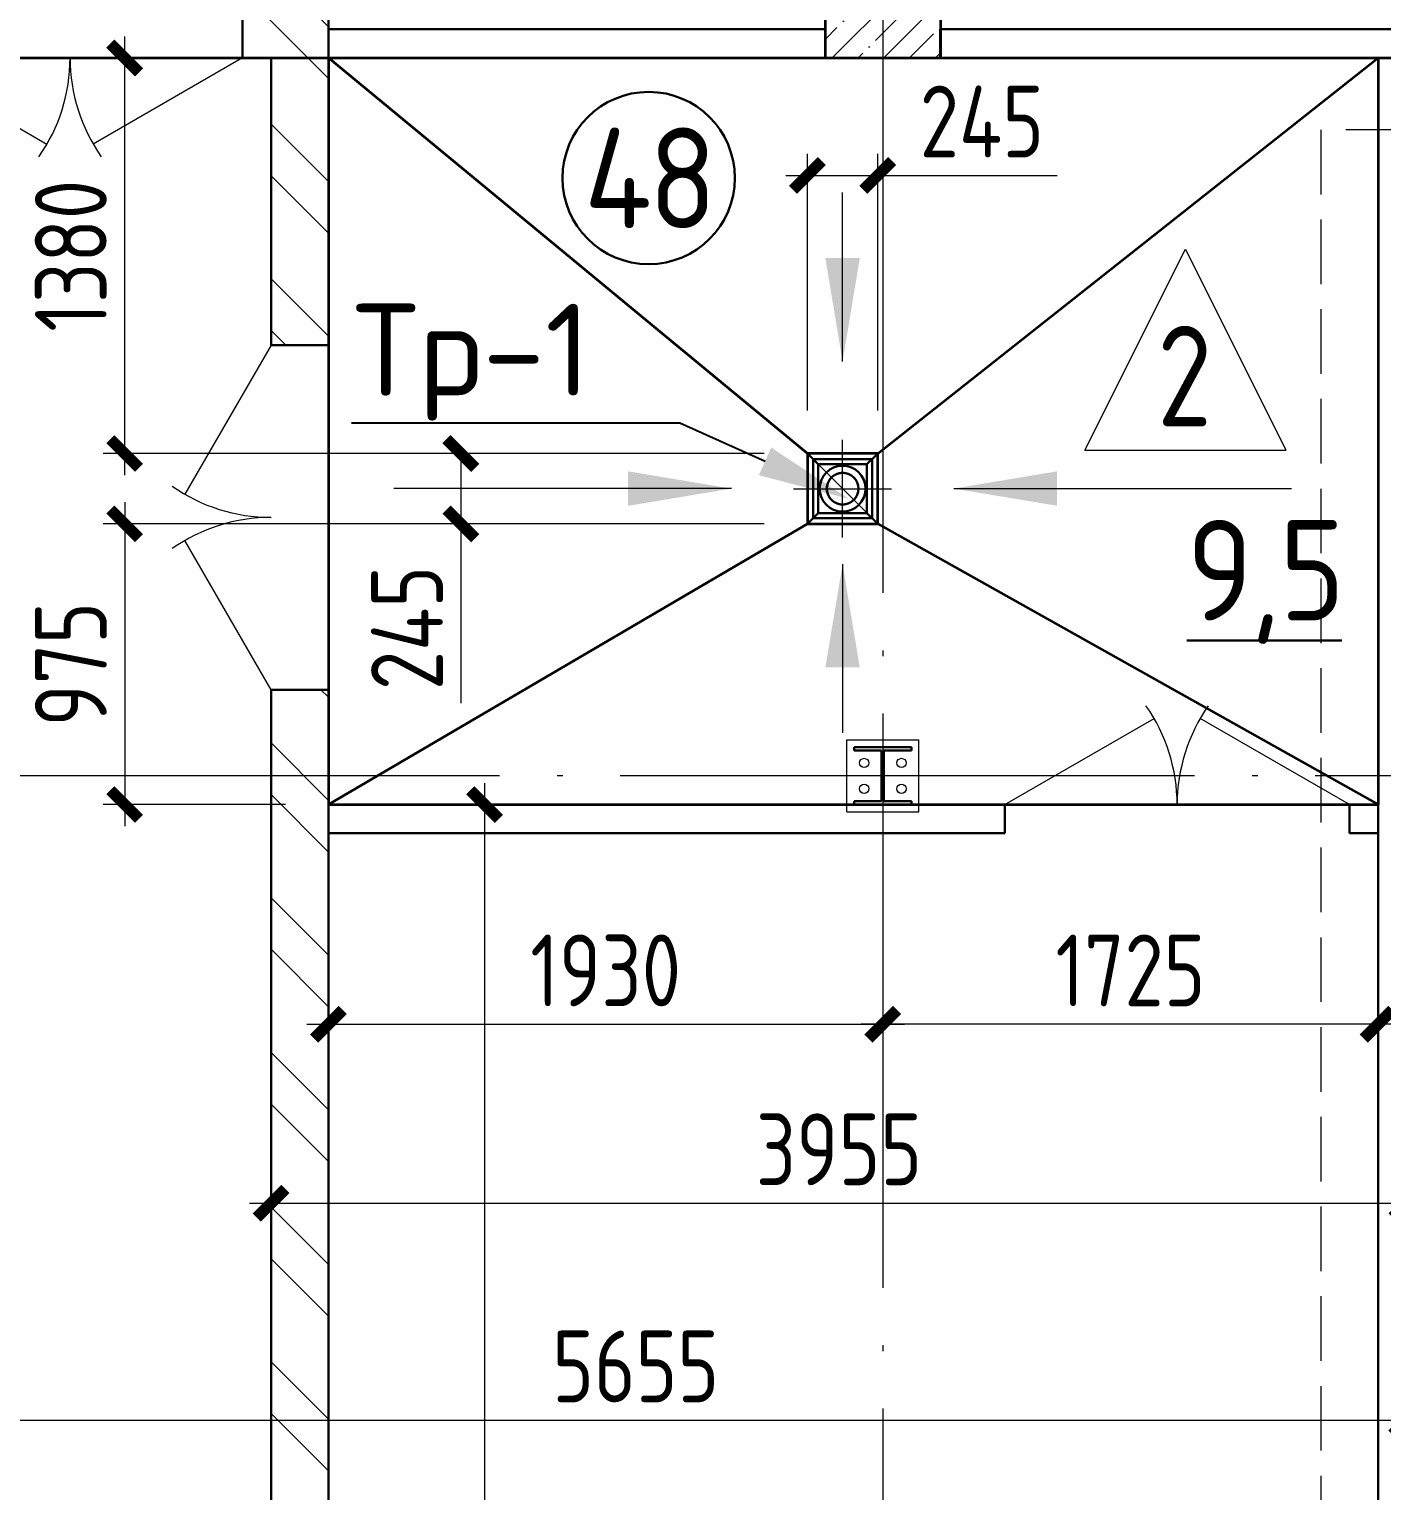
# Model space of a CAD drawing. Extents: x -965262 to 1142518, y -357520 to 71675.
# Drawn here: x 80450 to 85160, y -228142 to -223052 of the extents above; entities that cross this region are included whole.
import ezdxf
from ezdxf import colors
from ezdxf.entities.mleader import LeaderData, LeaderLine
from ezdxf.math import Vec2, Vec3

# ---------------------------------------------------------------- set-up
doc = ezdxf.new("R2010")
doc.units = 0
doc.header["$LTSCALE"] = 10
for name, pattern in [('ACAD_ISO04W100', [30, 24, -3, 0, -3]), ('AM_DIN_F_W050x2', [3.125, 2.25, -0.875]), ('DOTE', [2.42, 2, -0.2, 0.02, -0.2]), ('HIDDEN', [9.525, 6.35, -3.175])]:
    doc.linetypes.add(name, pattern=pattern)
doc.layers.get('0').update_dxf_attribs({"linetype": 'CONTINUOUS', "lineweight": 30})
doc.layers.get('Defpoints').update_dxf_attribs({"linetype": 'CONTINUOUS'})
for name, color, linetype, lineweight in [('DOTE', 7, 'DOTE', 9), ('полы', 3, 'CONTINUOUS', 35), ('Полы_лотки', 7, 'CONTINUOUS', 30)]:
    doc.layers.add(name, color=color, linetype=linetype, lineweight=lineweight)
doc.styles.add('GOST 2.304', font='isocpeur.ttf', dxfattribs={"width": 0.75, "height": 250})
doc.styles.add('GOST-2.304_Type-B', font='isocpeur.ttf', dxfattribs={"width": 0.9})
doc.styles.get("Standard").update_dxf_attribs({"font": 'isocpeur.ttf', "height": 300})
doc.styles.add('ГОСТ 2м', font='isocpeur.ttf', dxfattribs={"width": 0.8, "height": 250})
doc.dimstyles.new('ГОСТ 2м', dxfattribs={"dimtxt": 250, "dimasz": 100, "dimexe": 75, "dimexo": 150, "dimgap": 62.5, "dimtad": 1, "dimdec": 0, "dimtxsty": 'ГОСТ 2м', "dimblk": 'ARCHTICK', "dimcen": 150, "dimdle": 75, "dimclrd": 256, "dimclre": 256, "dimclrt": 256, "dimadec": 0, "dimazin": 0, "dimtfac": 1, "dimtdec": 0, "dimtmove": 0, "dimatfit": 3, "dimldrblk": 'OBLIQUE', "dimfxl": 1, "dimlwd": 15, "dimlwe": 15, "dimarcsym": 0})

# ---------------------------------------------------------------- blocks, each defined once
blk = doc.blocks.new('MC2')
at = {"lineweight": 15}
for p, q in [((68127, 41566), (68127, 39900)), ((69794, 41566), (68127, 41566)), ((69794, 41566), (69794, 39900)), ((69794, 39900), (68127, 39900))]:
    blk.add_line(p, q, dxfattribs=at)
for p, q in [((69627, 41400), (68294, 41400)), ((68294, 41400), (68294, 41320)), ((69627, 41400), (69627, 41320)), ((68934, 41320), (68294, 41320)), ((68934, 41320), (68934, 40146)), ((69627, 41320), (68987, 41320)), ((68987, 41320), (68987, 40146)), ((68934, 40146), (68294, 40146)), ((68294, 40146), (68294, 40066)), ((69627, 40066), (68294, 40066)), ((69627, 40146), (68987, 40146)), ((69627, 40146), (69627, 40066))]:
    blk.add_line(p, q)
for centre in [(68527, 41033), (69394, 41033), (68527, 40433), (69394, 40433)]:
    blk.add_circle(centre, 107, dxfattribs=at)
blk = doc.blocks.new('_ArchTick')
at = {"color": 0, "linetype": 'ByBlock', "lineweight": 0, "const_width": 0.4}
blk.add_lwpolyline([(-0.5, -0.5), (0.5, 0.5)], dxfattribs=at)
blk = doc.blocks.new('*D1116')
at = {"lineweight": 15, "ltscale": 50, "transparency": 16777216}
for p, q in [((76385.8, -220199.6), (76385.8, -223227.1)), ((82010.5, -220274.6), (76310.8, -220274.6)), ((77573, -223152.1), (76310.8, -223152.1))]:
    blk.add_line(p, q, dxfattribs=at)
at = {"layer": 'Defpoints', "color": 0, "lineweight": 15, "ltscale": 50, "transparency": 16777216}
for p in [(82160.5, -220274.6), (76385.8, -223152.1), (77723, -223152.1)]:
    blk.add_point(p, dxfattribs=at)
at = {"lineweight": 15, "ltscale": 50, "transparency": 16777216, "xscale": 100, "yscale": 100, "zscale": 100}
for p, rotation in [((76385.8, -220274.6), 90), ((76385.8, -223152.1), 270)]:
    blk.add_blockref('_ArchTick', p, dxfattribs=dict(at, rotation=rotation))
at = {"lineweight": 15, "ltscale": 50, "transparency": 16777216, "insert": (76198.3, -221713.4), "char_height": 250, "attachment_point": 5, "rotation": 90, "style": 'ГОСТ 2м'}
blk.add_mtext('2875', dxfattribs=at)
blk = doc.blocks.new('_Oblique')
at = {"color": 0, "linetype": 'ByBlock', "lineweight": -2}
blk.add_line((-0.5, -0.5), (0.5, 0.5), dxfattribs=at)
blk = doc.blocks.new('*D1117')
at = {"lineweight": 15, "ltscale": 50, "transparency": 16777216}
for p, q in [((80782.8, -224604.6), (80782.8, -223077.1)), ((80632.8, -223152.1), (80707.8, -223152.1)), ((83010.1, -224529.6), (80707.8, -224529.6))]:
    blk.add_line(p, q, dxfattribs=at)
at = {"layer": 'Defpoints', "color": 0, "lineweight": 15, "ltscale": 50, "transparency": 16777216}
for p in [(80782.8, -223152.1), (80782.8, -223152.1), (83160.1, -224529.6)]:
    blk.add_point(p, dxfattribs=at)
at = {"lineweight": 15, "ltscale": 50, "transparency": 16777216, "xscale": 100, "yscale": 100, "zscale": 100}
for p, rotation in [((80782.8, -223152.1), 90), ((80782.8, -224529.6), 270)]:
    blk.add_blockref('_ArchTick', p, dxfattribs=dict(at, rotation=rotation))
at = {"lineweight": 15, "ltscale": 50, "transparency": 16777216, "insert": (80595.3, -223840.9), "char_height": 250, "attachment_point": 5, "rotation": 90, "style": 'ГОСТ 2м'}
blk.add_mtext('1380', dxfattribs=at)
blk = doc.blocks.new('*D1202')
at = {"lineweight": 15, "ltscale": 50, "transparency": 16777216}
for p, q in [((80782.8, -224699.6), (80782.8, -225827.1)), ((83010.1, -224774.6), (80707.8, -224774.6)), ((81342.6, -225752.1), (80707.8, -225752.1))]:
    blk.add_line(p, q, dxfattribs=at)
at = {"layer": 'Defpoints', "color": 0, "lineweight": 15, "ltscale": 50, "transparency": 16777216}
for p in [(83160.1, -224774.6), (80782.8, -225752.1), (81492.6, -225752.1, 1451.3)]:
    blk.add_point(p, dxfattribs=at)
at = {"lineweight": 15, "ltscale": 50, "transparency": 16777216, "xscale": 100, "yscale": 100, "zscale": 100}
for p, rotation in [((80782.8, -224774.6), 90), ((80782.8, -225752.1), 270)]:
    blk.add_blockref('_ArchTick', p, dxfattribs=dict(at, rotation=rotation))
at = {"lineweight": 15, "ltscale": 50, "transparency": 16777216, "insert": (80595.3, -225263.4), "char_height": 250, "attachment_point": 5, "rotation": 90, "style": 'ГОСТ 2м'}
blk.add_mtext('975', dxfattribs=at)
blk = doc.blocks.new('*D1118')
at = {"lineweight": 15, "ltscale": 50, "transparency": 16777216}
for p, q in [((82035.9, -225677.1), (82035.9, -234537.1)), ((82185.9, -225752.1), (82110.9, -225752.1)), ((82133, -234462.1), (81960.9, -234462.1))]:
    blk.add_line(p, q, dxfattribs=at)
at = {"layer": 'Defpoints', "color": 0, "lineweight": 15, "ltscale": 50, "transparency": 16777216}
for p in [(82035.9, -225752.1), (82035.9, -234462.1), (82283, -234462.1)]:
    blk.add_point(p, dxfattribs=at)
at = {"lineweight": 15, "ltscale": 50, "transparency": 16777216, "xscale": 100, "yscale": 100, "zscale": 100}
for p, rotation in [((82035.9, -225752.1), 90), ((82035.9, -234462.1), 270)]:
    blk.add_blockref('_ArchTick', p, dxfattribs=dict(at, rotation=rotation))
at = {"lineweight": 15, "ltscale": 50, "transparency": 16777216, "insert": (81848.4, -230107.1), "char_height": 250, "attachment_point": 5, "rotation": 90, "style": 'ГОСТ 2м'}
blk.add_mtext('8710', dxfattribs=at)
blk = doc.blocks.new('*D1203')
at = {"lineweight": 15, "ltscale": 50, "transparency": 16777216}
for p, q in [((83010.1, -224529.6), (81878.4, -224529.6)), ((81953.4, -224529.6), (81953.4, -224849.6)), ((83010.1, -224774.6), (81878.4, -224774.6)), ((81953.4, -224774.6), (81953.4, -225399.6))]:
    blk.add_line(p, q, dxfattribs=at)
at = {"layer": 'Defpoints', "color": 0, "lineweight": 15, "ltscale": 50, "transparency": 16777216}
for p in [(81953.4, -224529.6), (83160.1, -224529.6), (83160.1, -224774.6)]:
    blk.add_point(p, dxfattribs=at)
at = {"lineweight": 15, "ltscale": 50, "transparency": 16777216, "xscale": 100, "yscale": 100, "zscale": 100}
for p, rotation in [((81953.4, -224529.6), 90), ((81953.4, -224774.6), 270)]:
    blk.add_blockref('_ArchTick', p, dxfattribs=dict(at, rotation=rotation))
at = {"lineweight": 15, "ltscale": 50, "transparency": 16777216, "insert": (81765.9, -225137.1), "char_height": 250, "attachment_point": 5, "rotation": 90, "style": 'ГОСТ 2м'}
blk.add_mtext('245', dxfattribs=at)
blk = doc.blocks.new('*D1211')
at = {"lineweight": 15, "ltscale": 50, "transparency": 16777216}
for p, q in [((83160.1, -224379.6), (83160.1, -223486.2)), ((83405.1, -224379.6), (83405.1, -223486.2)), ((83085.1, -223561.2), (83405.1, -223561.2)), ((83405.1, -223561.2), (84030.1, -223561.2))]:
    blk.add_line(p, q, dxfattribs=at)
at = {"layer": 'Defpoints', "color": 0, "lineweight": 15, "ltscale": 50, "transparency": 16777216}
for p in [(83405.1, -223561.2), (83160.1, -224529.6), (83405.1, -224529.6)]:
    blk.add_point(p, dxfattribs=at)
at = {"lineweight": 15, "ltscale": 50, "transparency": 16777216, "xscale": 100, "yscale": 100, "zscale": 100, "rotation": 180}
blk.add_blockref('_ArchTick', (83160.1, -223561.2), dxfattribs=at)
at = {"lineweight": 15, "ltscale": 50, "transparency": 16777216, "xscale": 100, "yscale": 100, "zscale": 100}
blk.add_blockref('_ArchTick', (83405.1, -223561.2), dxfattribs=at)
at = {"lineweight": 15, "ltscale": 50, "transparency": 16777216, "insert": (83767.6, -223373.7), "char_height": 250, "attachment_point": 5, "style": 'ГОСТ 2м'}
blk.add_mtext('245', dxfattribs=at)
blk = doc.blocks.new('*D1128')
at = {"lineweight": 15, "ltscale": 50, "transparency": 16777216}
for p, q in [((79517.6, -227896.1), (85322.6, -227896.1)), ((79592.6, -228046.1), (79592.6, -227971.1)), ((85247.6, -228046.1), (85247.6, -227971.1))]:
    blk.add_line(p, q, dxfattribs=at)
at = {"layer": 'Defpoints', "color": 0, "lineweight": 15, "ltscale": 50, "transparency": 16777216}
for p in [(79592.6, -227896.1, 1451.3), (85247.6, -227896.1), (85247.6, -227896.1)]:
    blk.add_point(p, dxfattribs=at)
at = {"lineweight": 15, "ltscale": 50, "transparency": 16777216, "xscale": 100, "yscale": 100, "zscale": 100, "rotation": 180}
blk.add_blockref('_ArchTick', (79592.6, -227896.1), dxfattribs=at)
at = {"lineweight": 15, "ltscale": 50, "transparency": 16777216, "xscale": 100, "yscale": 100, "zscale": 100}
blk.add_blockref('_ArchTick', (85247.6, -227896.1), dxfattribs=at)
at = {"lineweight": 15, "ltscale": 50, "transparency": 16777216, "insert": (82562.2, -227708.6), "char_height": 250, "attachment_point": 5, "style": 'ГОСТ 2м'}
blk.add_mtext('5655', dxfattribs=at)
blk = doc.blocks.new('*D1291')
at = {"lineweight": 15, "ltscale": 50, "transparency": 16777216}
for p, q in [((81492.6, -225902.1), (81492.6, -226592.2)), ((83422.7, -226367.2), (83422.7, -226442.2)), ((81417.6, -226517.2), (83497.7, -226517.2))]:
    blk.add_line(p, q, dxfattribs=at)
at = {"layer": 'Defpoints', "color": 0, "lineweight": 15, "ltscale": 50, "transparency": 16777216}
for p in [(81492.6, -225752.1, 1451.3), (83422.7, -226517.2), (83422.7, -226517.2)]:
    blk.add_point(p, dxfattribs=at)
at = {"lineweight": 15, "ltscale": 50, "transparency": 16777216, "xscale": 100, "yscale": 100, "zscale": 100, "rotation": 180}
blk.add_blockref('_ArchTick', (81492.6, -226517.2), dxfattribs=at)
at = {"lineweight": 15, "ltscale": 50, "transparency": 16777216, "xscale": 100, "yscale": 100, "zscale": 100}
blk.add_blockref('_ArchTick', (83422.7, -226517.2), dxfattribs=at)
at = {"lineweight": 15, "ltscale": 50, "transparency": 16777216, "insert": (82457.6, -226329.7), "char_height": 250, "attachment_point": 5, "style": 'ГОСТ 2м'}
blk.add_mtext('1930', dxfattribs=at)
blk = doc.blocks.new('*D1292')
at = {"lineweight": 15, "ltscale": 50, "transparency": 16777216}
for p, q in [((85147.6, -225902.1), (85147.6, -226592.2)), ((83422.7, -226367.2), (83422.7, -226442.2)), ((85222.6, -226517.2), (83347.7, -226517.2))]:
    blk.add_line(p, q, dxfattribs=at)
at = {"layer": 'Defpoints', "color": 0, "lineweight": 15, "ltscale": 50, "transparency": 16777216}
for p in [(85147.6, -225752.1, 1451.3), (83422.7, -226517.2), (83422.7, -226517.2)]:
    blk.add_point(p, dxfattribs=at)
at = {"lineweight": 15, "ltscale": 50, "transparency": 16777216, "xscale": 100, "yscale": 100, "zscale": 100, "rotation": 180}
blk.add_blockref('_ArchTick', (83422.7, -226517.2), dxfattribs=at)
at = {"lineweight": 15, "ltscale": 50, "transparency": 16777216, "xscale": 100, "yscale": 100, "zscale": 100}
blk.add_blockref('_ArchTick', (85147.6, -226517.2), dxfattribs=at)
at = {"lineweight": 15, "ltscale": 50, "transparency": 16777216, "insert": (84285.1, -226329.7), "char_height": 250, "attachment_point": 5, "style": 'ГОСТ 2м'}
blk.add_mtext('1725', dxfattribs=at)
blk = doc.blocks.new('*D1136')
at = {"lineweight": 15, "ltscale": 50, "transparency": 16777216}
for p, q in [((81292.6, -225892.2), (81292.6, -227215.2)), ((85247.6, -225892.2), (85247.6, -227215.2)), ((81217.6, -227140.2), (85322.6, -227140.2))]:
    blk.add_line(p, q, dxfattribs=at)
at = {"layer": 'Defpoints', "color": 0, "lineweight": 15, "ltscale": 50, "transparency": 16777216}
for p in [(81292.6, -225742.2, 1451.3), (85247.6, -225742.2, 1451.3), (85247.6, -227140.2)]:
    blk.add_point(p, dxfattribs=at)
at = {"lineweight": 15, "ltscale": 50, "transparency": 16777216, "xscale": 100, "yscale": 100, "zscale": 100, "rotation": 180}
blk.add_blockref('_ArchTick', (81292.6, -227140.2), dxfattribs=at)
at = {"lineweight": 15, "ltscale": 50, "transparency": 16777216, "xscale": 100, "yscale": 100, "zscale": 100}
blk.add_blockref('_ArchTick', (85247.6, -227140.2), dxfattribs=at)
at = {"lineweight": 15, "ltscale": 50, "transparency": 16777216, "insert": (83270.1, -226952.7), "char_height": 250, "attachment_point": 5, "style": 'ГОСТ 2м'}
blk.add_mtext('3955', dxfattribs=at)

msp = doc.modelspace()

# ---------------------------------------------------------------- hatches: boundary and pattern name
at = {"lineweight": 15}
h = msp.add_hatch(dxfattribs=at)
h.set_pattern_fill('ANSI32', scale=40, angle=90)
h.set_pattern_definition([(135, (-359605.8, -304776.27), (-269.40768, -269.40768), []), (135, (-359605.8, -304596.67), (-269.40768, -269.40768), [])])
h.paths.add_polyline_path([(101722.6, -223152.1), (102052.6, -223152.1), (102052.6, -222952.1), (101622.6, -222952.1), (101622.6, -223152.1), (101522.6, -223152.1), (101522.6, -223977.1), (101722.6, -223977.1)])
h.paths.add_polyline_path([(103682.6, -222342.1), (103882.6, -222342.1), (103882.6, -223977.1), (103682.6, -223977.1), (103682.6, -223152.1), (103252.6, -223152.1), (103252.6, -222952.1), (103682.6, -222952.1)])
h.paths.add_polyline_path([(76772.6, -223640.3), (76751.1, -223604.5), (76772.6, -223591.6), (76772.6, -223152.1), (77722.6, -223152.1), (77722.6, -222952.1), (76572.6, -222952.1), (76572.6, -225952.1), (77567.6, -225952.1), (77567.6, -225752.1), (77547.6, -225752.1), (77547.6, -225777.1), (77297.6, -225777.1), (77297.6, -225752.1), (76772.6, -225752.1)])
h.paths.add_polyline_path([(79992.6, -222952.1), (78122.6, -222952.1), (78122.6, -223152.1), (79992.6, -223152.1)])
h.paths.add_polyline_path([(79792.6, -225752.1), (78767.6, -225752.1), (78767.6, -225952.1), (79592.6, -225952.1), (79592.6, -230877.1), (79792.6, -230877.1)])
h.paths.add_polyline_path([(81492.6, -225352.1), (81292.6, -225352.1), (81292.6, -230877.1), (81492.6, -230877.1)])
h.paths.add_polyline_path([(81492.6, -222952.1), (81192.6, -222952.1), (81192.6, -223152.1), (81292.6, -223152.1), (81292.6, -224152.1), (81492.6, -224152.1)])
h.paths.add_polyline_path([(101722.6, -225177.1), (101522.6, -225177.1), (101522.6, -225527.1), (101547.6, -225527.1), (101547.6, -225777.1), (101522.6, -225777.1), (101522.6, -230877.1), (101722.6, -230877.1)])
h.paths.add_polyline_path([(103882.6, -225177.1), (103682.6, -225177.1), (103682.6, -230877.1), (103882.6, -230877.1)])
h = msp.add_hatch(dxfattribs=at)
h.set_pattern_fill('ANSI35', scale=20, style=0)
h.set_pattern_definition([(45, (79670.67, -272886.6), (-89.80256, 89.80256), []), (45, (79760.47, -272886.6), (-89.80256, 89.80256), [158.75, -31.75, 0, -31.75])])
h.paths.add_polyline_path([(83622.6, -222552.1), (83222.6, -222552.1), (83222.6, -223152.1), (83622.6, -223152.1)])

# ---------------------------------------------------------------- linework, layer by layer
at = {"color": 7}
for p, q in [((81192.6, -223152.1, -3259.8), (81192.6, -222952.1, -3259.8)), ((81492.6, -223052.1, -3259.8), (83222.6, -223052.1, -3259.8)), ((83222.6, -223052.1, -3259.8), (83222.6, -223152.1, -3259.8)), ((89222.6, -223052.1, -3259.8), (83622.6, -223052.1, -3259.8)), ((83622.6, -223052.1, -3259.8), (83622.6, -223152.1, -3259.8)), ((83222.6, -223152.1, -3259.8), (81492.6, -223152.1, -3259.8)), ((83622.6, -223152.1, -3259.8), (89222.6, -223152.1, -3259.8))]:
    msp.add_line(p, q, dxfattribs=at)
at = {"color": 7, "extrusion": (0, 0, -1)}
for p, q in [((81492.6, -224152.1, -3259.8), (81492.6, -222952.1, -3259.8)), ((81492.6, -223152.1, -4711.1), (81492.6, -223052.1, -3259.8)), ((81192.6, -223152.1, -3259.8), (81292.6, -223152.1, -3259.8)), ((81292.6, -224152.1, -3259.8), (81292.6, -223152.1, -3259.8)), ((85147.6, -230877.1, -3259.8), (85147.6, -223152.1, -3259.8)), ((85147.6, -223152.1, -3259.8), (85247.6, -223152.1, -3259.8)), ((81292.6, -224152.1, -3259.8), (81492.6, -224152.1, -3259.8)), ((81292.6, -230877.1, -3259.8), (81292.6, -225352.1, -3259.8)), ((81292.6, -225352.1, -3259.8), (81492.6, -225352.1, -3259.8)), ((81492.6, -230877.1, -3259.8), (81492.6, -225352.1, -3259.8)), ((81492.6, -225752.1, -3259.8), (83847.6, -225752.1, -3259.8)), ((81492.6, -225752.1, -3259.8), (81492.6, -225852.1, -3259.8)), ((83847.6, -225752.1, -3259.8), (83847.6, -225852.1, -3259.8)), ((85047.6, -225752.1, -3259.8), (85147.6, -225752.1, -3259.8)), ((85047.6, -225752.1, -3259.8), (85047.6, -225852.1, -3259.8)), ((85147.6, -225752.1, -3259.8), (85147.6, -225827.1, -3259.8)), ((83847.6, -225852.1, -3259.8), (81492.6, -225852.1, -3259.8)), ((85147.6, -225852.1, -3259.8), (85047.6, -225852.1, -3259.8))]:
    msp.add_line(p, q, dxfattribs=at)
at = {"color": 7, "lineweight": 15}
for p, q in [((79992.6, -223152.1, -3259.8), (80512.2, -223452.1, -3259.8)), ((81192.6, -223152.1, -3259.8), (80673, -223452.1, -3259.8)), ((81292.6, -224152.1, -3259.8), (80992.6, -224671.7, -3259.8)), ((81292.6, -225352.1, -3259.8), (80992.6, -224832.5, -3259.8)), ((83847.6, -225752.1, -3259.8), (84367.2, -225452.1, -3259.8)), ((85047.6, -225752.1, -3259.8), (84528, -225452.1, -3259.8))]:
    msp.add_line(p, q, dxfattribs=at)
at = {"lineweight": 15}
for p, q in [((84126.3, -224518, 9801.8), (84476.3, -223818, 9801.8)), ((84476.3, -223818, 9801.8), (84826.3, -224518, 9801.8)), ((84126.3, -224518, 9801.8), (84826.3, -224518, 9801.8))]:
    msp.add_line(p, q, dxfattribs=at)
at = {"color": 1, "lineweight": 15}
msp.add_line((83160.1, -224529.6, -4711.1), (83405.1, -224774.6, -4711.1), dxfattribs=at)
at = {"color": 7}
msp.add_circle((82607.4, -223570.4, -7970.9), 300, dxfattribs=at)
at = {"color": 7, "lineweight": 15}
for centre, start, end in [((79992.6, -223152.1, -3259.8), 325, 0), ((81192.6, -223152.1, -3259.8), 180, 215), ((81292.6, -224152.1, -3259.8), 235, 270), ((81292.6, -225352.1, -3259.8), 90, 125), ((83847.6, -225752.1, -3259.8), 0, 35), ((85047.6, -225752.1, -3259.8), 145, 180)]:
    msp.add_arc(centre, 600, start, end, dxfattribs=at)
at = {"layer": 'DOTE', "color": 7, "ltscale": 100, "extrusion": (0, -1, 0)}
msp.add_line((83422.6, -162515.3, -4711.1), (83422.6, -237687.4, -4711.1), dxfattribs=at)
at = {"layer": 'DOTE', "color": 7, "ltscale": 100}
for p, q in [((126952.6, -223152.1, -4711.1), (55067.3, -223152.1, -4711.1)), ((113548.4, -225652.1, -4711.1), (56274.9, -225652.1, -4711.1))]:
    msp.add_line(p, q, dxfattribs=at)
at = {"layer": 'полы', "ltscale": 100}
for p, q in [((83223, -223152.1, -4711.1), (83223, -222552.1, -4711.1)), ((83623, -222552.1, -4711.1), (83623, -223152.1, -4711.1)), ((77723, -223152.1, -4711.1), (95223, -223152.1, -4711.1))]:
    msp.add_line(p, q, dxfattribs=at)
at = {"layer": 'полы', "ltscale": 50}
for p, q in [((83160.1, -224529.6, -4711.1), (81492.6, -223152.1, -3259.8)), ((81492.6, -223152.1, -3259.8), (81492.6, -225752.1, -3259.8)), ((83405.1, -224529.6, -4711.1), (85147.6, -223152.1, -3259.8)), ((85147.6, -223152.1, -1808.5), (85147.6, -225752.1, -1808.5)), ((81492.6, -225752.1, -3259.8), (83160.1, -224774.6, -4711.1)), ((83405.1, -224774.6, -4711.1), (85147.6, -225752.1, -3259.8)), ((81492.6, -225752.1, -3259.8), (85147.6, -225752.1, -3259.8))]:
    msp.add_line(p, q, dxfattribs=at)
at = {"layer": 'полы', "color": 2, "linetype": 'AM_DIN_F_W050x2', "lineweight": 15, "ltscale": 10}
for p, q in [((84947.6, -223402.1, -3259.8), (84947.6, -231452, -3259.8)), ((92447.6, -223402.1, -3259.8), (84947.6, -223402.1, -3259.8))]:
    msp.add_line(p, q, dxfattribs=at)
at = {"layer": 'полы', "lineweight": 0, "ltscale": 50}
for p, q in [((83282.6, -224208.8, -4711.1), (83282.6, -223620.8, -4711.1)), ((82895.7, -224651.7, -4711.1), (81719.6, -224651.7, -4711.1)), ((83669.5, -224651.7, -4711.1), (84845.6, -224651.7, -4711.1)), ((83282.6, -224914.7, -4711.1), (83282.6, -225502.7, -4711.1))]:
    msp.add_line(p, q, dxfattribs=at)
at = {"layer": 'полы', "elevation": -4711.1}
msp.add_lwpolyline([(83160.1, -224774.6), (83405.1, -224774.6), (83405.1, -224529.6), (83160.1, -224529.6)], close=True, dxfattribs=at)
at = {"layer": 'полы', "lineweight": 0, "ltscale": 50}
for points in [[(83222.6, -223848.8, -4711.1), (83342.6, -223848.8, -4711.1), (83282.6, -224208.8, -4711.1)], [(82535.7, -224711.7, -4711.1), (82535.7, -224591.7, -4711.1), (82895.7, -224651.7, -4711.1)], [(84029.5, -224711.7, -4711.1), (84029.5, -224591.7, -4711.1), (83669.5, -224651.7, -4711.1)], [(83222.6, -225274.7, -4711.1), (83342.6, -225274.7, -4711.1), (83282.6, -224914.7, -4711.1)]]:
    msp.add_solid(points, dxfattribs=at)
at = {"layer": 'Полы_лотки', "color": 1, "linetype": 'ACAD_ISO04W100', "lineweight": 9, "ltscale": 10}
for p, q in [((83282.6, -224822.6, -4260.5), (83282.6, -224481.7, -5161.7)), ((83112.1, -224652.1, -4260.5), (83453, -224652.1, -5161.7))]:
    msp.add_line(p, q, dxfattribs=at)
at = {"layer": 'Полы_лотки', "color": 5}
for p, q in [((83160.1, -224529.6, -4711.1), (83405.1, -224529.6, -4711.1)), ((83160.1, -224774.6, -4711.1), (83160.1, -224529.6, -4711.1)), ((83160.1, -224529.6, -4711.1), (83197.6, -224567.1, -4711.1)), ((83385.1, -224549.6, -4711.1), (83180.1, -224549.6, -4711.1)), ((83180.1, -224549.6, -4711.1), (83180.1, -224754.6, -4711.1)), ((83405.1, -224529.6, -4711.1), (83367.6, -224567.1, -4711.1)), ((83385.1, -224754.6, -4711.1), (83385.1, -224549.6, -4711.1)), ((83405.1, -224774.6, -4711.1), (83405.1, -224529.6, -4711.1)), ((83367.6, -224567.1, -4711.1), (83197.6, -224567.1, -4711.1)), ((83197.6, -224567.1, -4711.1), (83197.6, -224737.1, -4711.1)), ((83367.6, -224567.1, -4711.1), (83367.6, -224737.1, -4711.1)), ((83160.1, -224774.6, -4711.1), (83197.6, -224737.1, -4711.1)), ((83180.1, -224754.6, -4711.1), (83385.1, -224754.6, -4711.1)), ((83367.6, -224737.1, -4711.1), (83197.6, -224737.1, -4711.1)), ((83405.1, -224774.6, -4711.1), (83367.6, -224737.1, -4711.1)), ((83160.1, -224774.6, -4711.1), (83405.1, -224774.6, -4711.1))]:
    msp.add_line(p, q, dxfattribs=at)
for radius in [80, 55]:
    msp.add_circle((83282.6, -224652.1, -4711.1), radius, dxfattribs=at)
at = {"layer": 'Полы_лотки', "color": 6, "linetype": 'HIDDEN', "ltscale": 10}
msp.add_circle((83282.6, -224652.1, -4711.1), 55, dxfattribs=at)

# ---------------------------------------------------------------- block references
at = {"color": 7, "lineweight": 15, "xscale": 0.1500000000232831, "yscale": 0.1500000000232831, "zscale": 0.1500000000232831, "rotation": 180}
msp.add_blockref('MC2', (93766.7, -219542.2), dxfattribs=at)

# ---------------------------------------------------------------- texts
at = {"color": 7, "char_height": 350, "attachment_point": 5, "style": 'GOST-2.304_Type-B'}
for s, insert, width in [('{\\fISOCPEUR|b0|i0|c0|p34;\\T0.95;48}', (82607.4, -223570.4, -3259.8), 800), ('{\\fISOCPEUR|b0|i0|c0|p34;\\T0.95;\\L9,5}', (84751.1, -224976.7, -3308.5), 2000)]:
    msp.add_mtext(s, dxfattribs=dict(at, insert=insert, width=width))
at = {"insert": (84473.7, -224260.1, -1808.5), "char_height": 350, "width": 1500, "attachment_point": 5, "style": 'GOST 2.304'}
msp.add_mtext('{\\W0.8;2}', dxfattribs=at)

# ---------------------------------------------------------------- dimensions: what is measured, and where the dimension line sits
at = {"lineweight": 15, "ltscale": 50}
for base, p1, p2, text, picture, middle in [((76385.8, -223152.1, -4711.1), (82160.5, -220274.6, -4711.1), (77723, -223152.1, -4711.1), '2875', '*D1116', (76198.3, -221713.4, -4711.1)), ((80782.8, -223152.1, -4711.1), (83160.1, -224529.6, -4711.1), (80782.8, -223152.1, -4711.1), '1380', '*D1117', (80595.3, -223840.9, -4711.1)), ((80782.8, -225752.1, -4711.1), (83160.1, -224774.6, -4711.1), (81492.6, -225752.1, -3259.8), '975', '*D1202', (80595.3, -225263.4, -4711.1))]:
    dim = msp.add_linear_dim(base=base, p1=p1, p2=p2, angle=90, text=text, dimstyle='ГОСТ 2м', dxfattribs=at)
    dim.commit()
    dim.dimension.update_dxf_attribs({"geometry": picture, "text_midpoint": middle})
for base, p1, p2, picture, middle in [((83405.1, -223561.2, -4711.1), (83160.1, -224529.6, -4711.1), (83405.1, -224529.6, -4711.1), '*D1211', (83767.6, -223373.7, -4711.1)), ((85247.6, -227140.2, -4711.1), (81292.6, -225742.2, -3259.8), (85247.6, -225742.2, -3259.8), '*D1136', (83270.1, -226952.7, -4711.1)), ((83422.7, -226517.2, -4711.1), (81492.6, -225752.1, -3259.8), (83422.7, -226517.2, -4711.1), '*D1291', (82457.6, -226329.7, -4711.1)), ((83422.7, -226517.2, -4711.1), (85147.6, -225752.1, -3259.8), (83422.7, -226517.2, -4711.1), '*D1292', (84285.1, -226329.7, -4711.1))]:
    dim = msp.add_linear_dim(base=base, p1=p1, p2=p2, dimstyle='ГОСТ 2м', dxfattribs=at)
    dim.commit()
    dim.dimension.update_dxf_attribs({"geometry": picture, "text_midpoint": middle})
dim = msp.add_linear_dim(base=(81953.4, -224529.6, -4711.1), p1=(83160.1, -224774.6, -4711.1), p2=(83160.1, -224529.6, -4711.1), angle=90, dimstyle='ГОСТ 2м', dxfattribs=at)
dim.commit()
dim.dimension.update_dxf_attribs({"geometry": '*D1203', "text_midpoint": (81953.4, -225137.1, -4711.1), "dimtype": 160})
dim = msp.add_linear_dim(base=(82035.9, -234462.1, -4711.1), p1=(82035.9, -225752.1, -4711.1), p2=(82283, -234462.1, -4711.1), angle=90, dimstyle='ГОСТ 2м', dxfattribs=at)
dim.commit()
dim.dimension.update_dxf_attribs({"geometry": '*D1118', "text_midpoint": (81848.4, -230107.1, -4711.1)})
dim = msp.add_linear_dim(base=(85247.6, -227896.1, -4711.1), p1=(79592.6, -227896.1, -3259.8), p2=(85247.6, -227896.1, -4711.1), dimstyle='ГОСТ 2м', dxfattribs=at)
dim.commit()
dim.dimension.update_dxf_attribs({"geometry": '*D1128', "text_midpoint": (82562.2, -227896.1, -4711.1), "dimtype": 160})

# ---------------------------------------------------------------- leaders
at = {"layer": 'Полы_лотки', "color": 5, "lineweight": 15}
ml = msp.add_multileader_mtext('Standard', dxfattribs=at)
ml.set_content('Тр-1', color=5)
ml.set_leader_properties()
ml.build(insert=Vec2(0, 0))
ml.multileader.update_dxf_attribs({"has_text_frame": 1, "text_right_attachment_type": 6, "dogleg_length": 36, "arrow_head_size": 320})
ctx = ml.context
ctx.base_point, ctx.char_height, ctx.arrow_head_size, ctx.landing_gap_size, ctx.plane_origin = Vec3(81564.9, -224216.3, 8350.5), 320, 320, 16, Vec3(66274, -235395, 8350.5)
ctx.right_attachment, ctx.text_align_type = 6, 2
notes = []
notes.append((ctx, [(1, (1, 1, 0), (82715.7, -224424.3, 8350.5), (-1, 0), 292.9, [(0, [(83304.6, -224687.8, 8350.5)], 0, [])])]))
ctx.mtext.insert, ctx.mtext.width, ctx.mtext.defined_height, ctx.mtext.alignment, ctx.mtext.flow_direction = Vec3(82406.7, -224008.3, 8350.5), 825.828, 9714.5, 3, 5
for ctx, leaders in notes:
    for number, flags, end, landing, length, lines in leaders:
        leader = LeaderData()
        leader.index, (leader.has_last_leader_line, leader.has_dogleg_vector, leader.attachment_direction) = number, flags
        leader.last_leader_point, leader.dogleg_vector, leader.dogleg_length = Vec3(end), Vec3(landing), length
        for number, points, colour, breaks in lines:
            line = LeaderLine()
            line.index, line.vertices, line.color, line.breaks = number, Vec3.list(points), colors.encode_raw_color(colour), breaks
            leader.lines.append(line)
        ctx.leaders.append(leader)

doc.saveas('drawing.dxf')
